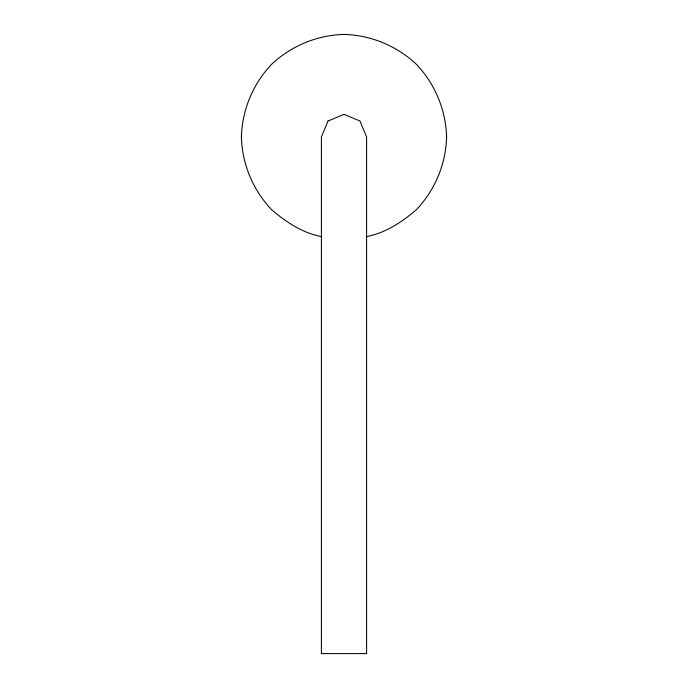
<?xml version="1.0" encoding="UTF-8"?>
<svg xmlns="http://www.w3.org/2000/svg" width="688" height="688" viewBox="0 0 688 688"><rect width="100%" height="100%" fill="white"/><g stroke="black" fill="none" stroke-linecap="round" stroke-linejoin="round"><path stroke-width="1.03" d="M366.308 236.655C385.4 233.051 402.033 222.095 416.55 209.539C435.134 189.845 445.815 164.062 446.598 136.998C445.815 109.925 435.134 84.142 416.55 64.448C396.856 45.864 371.064 35.183 344 34.4C316.936 35.183 291.144 45.864 271.45 64.448C252.866 84.142 242.185 109.925 241.402 136.998C242.185 164.062 252.866 189.845 271.45 209.539C285.967 222.095 302.6 233.051 321.692 236.655M328.021 121.011L321.399 136.998L321.399 653.6L366.601 653.6L366.601 136.998L359.979 121.011L344 114.389L328.021 121.011"/></g></svg>
